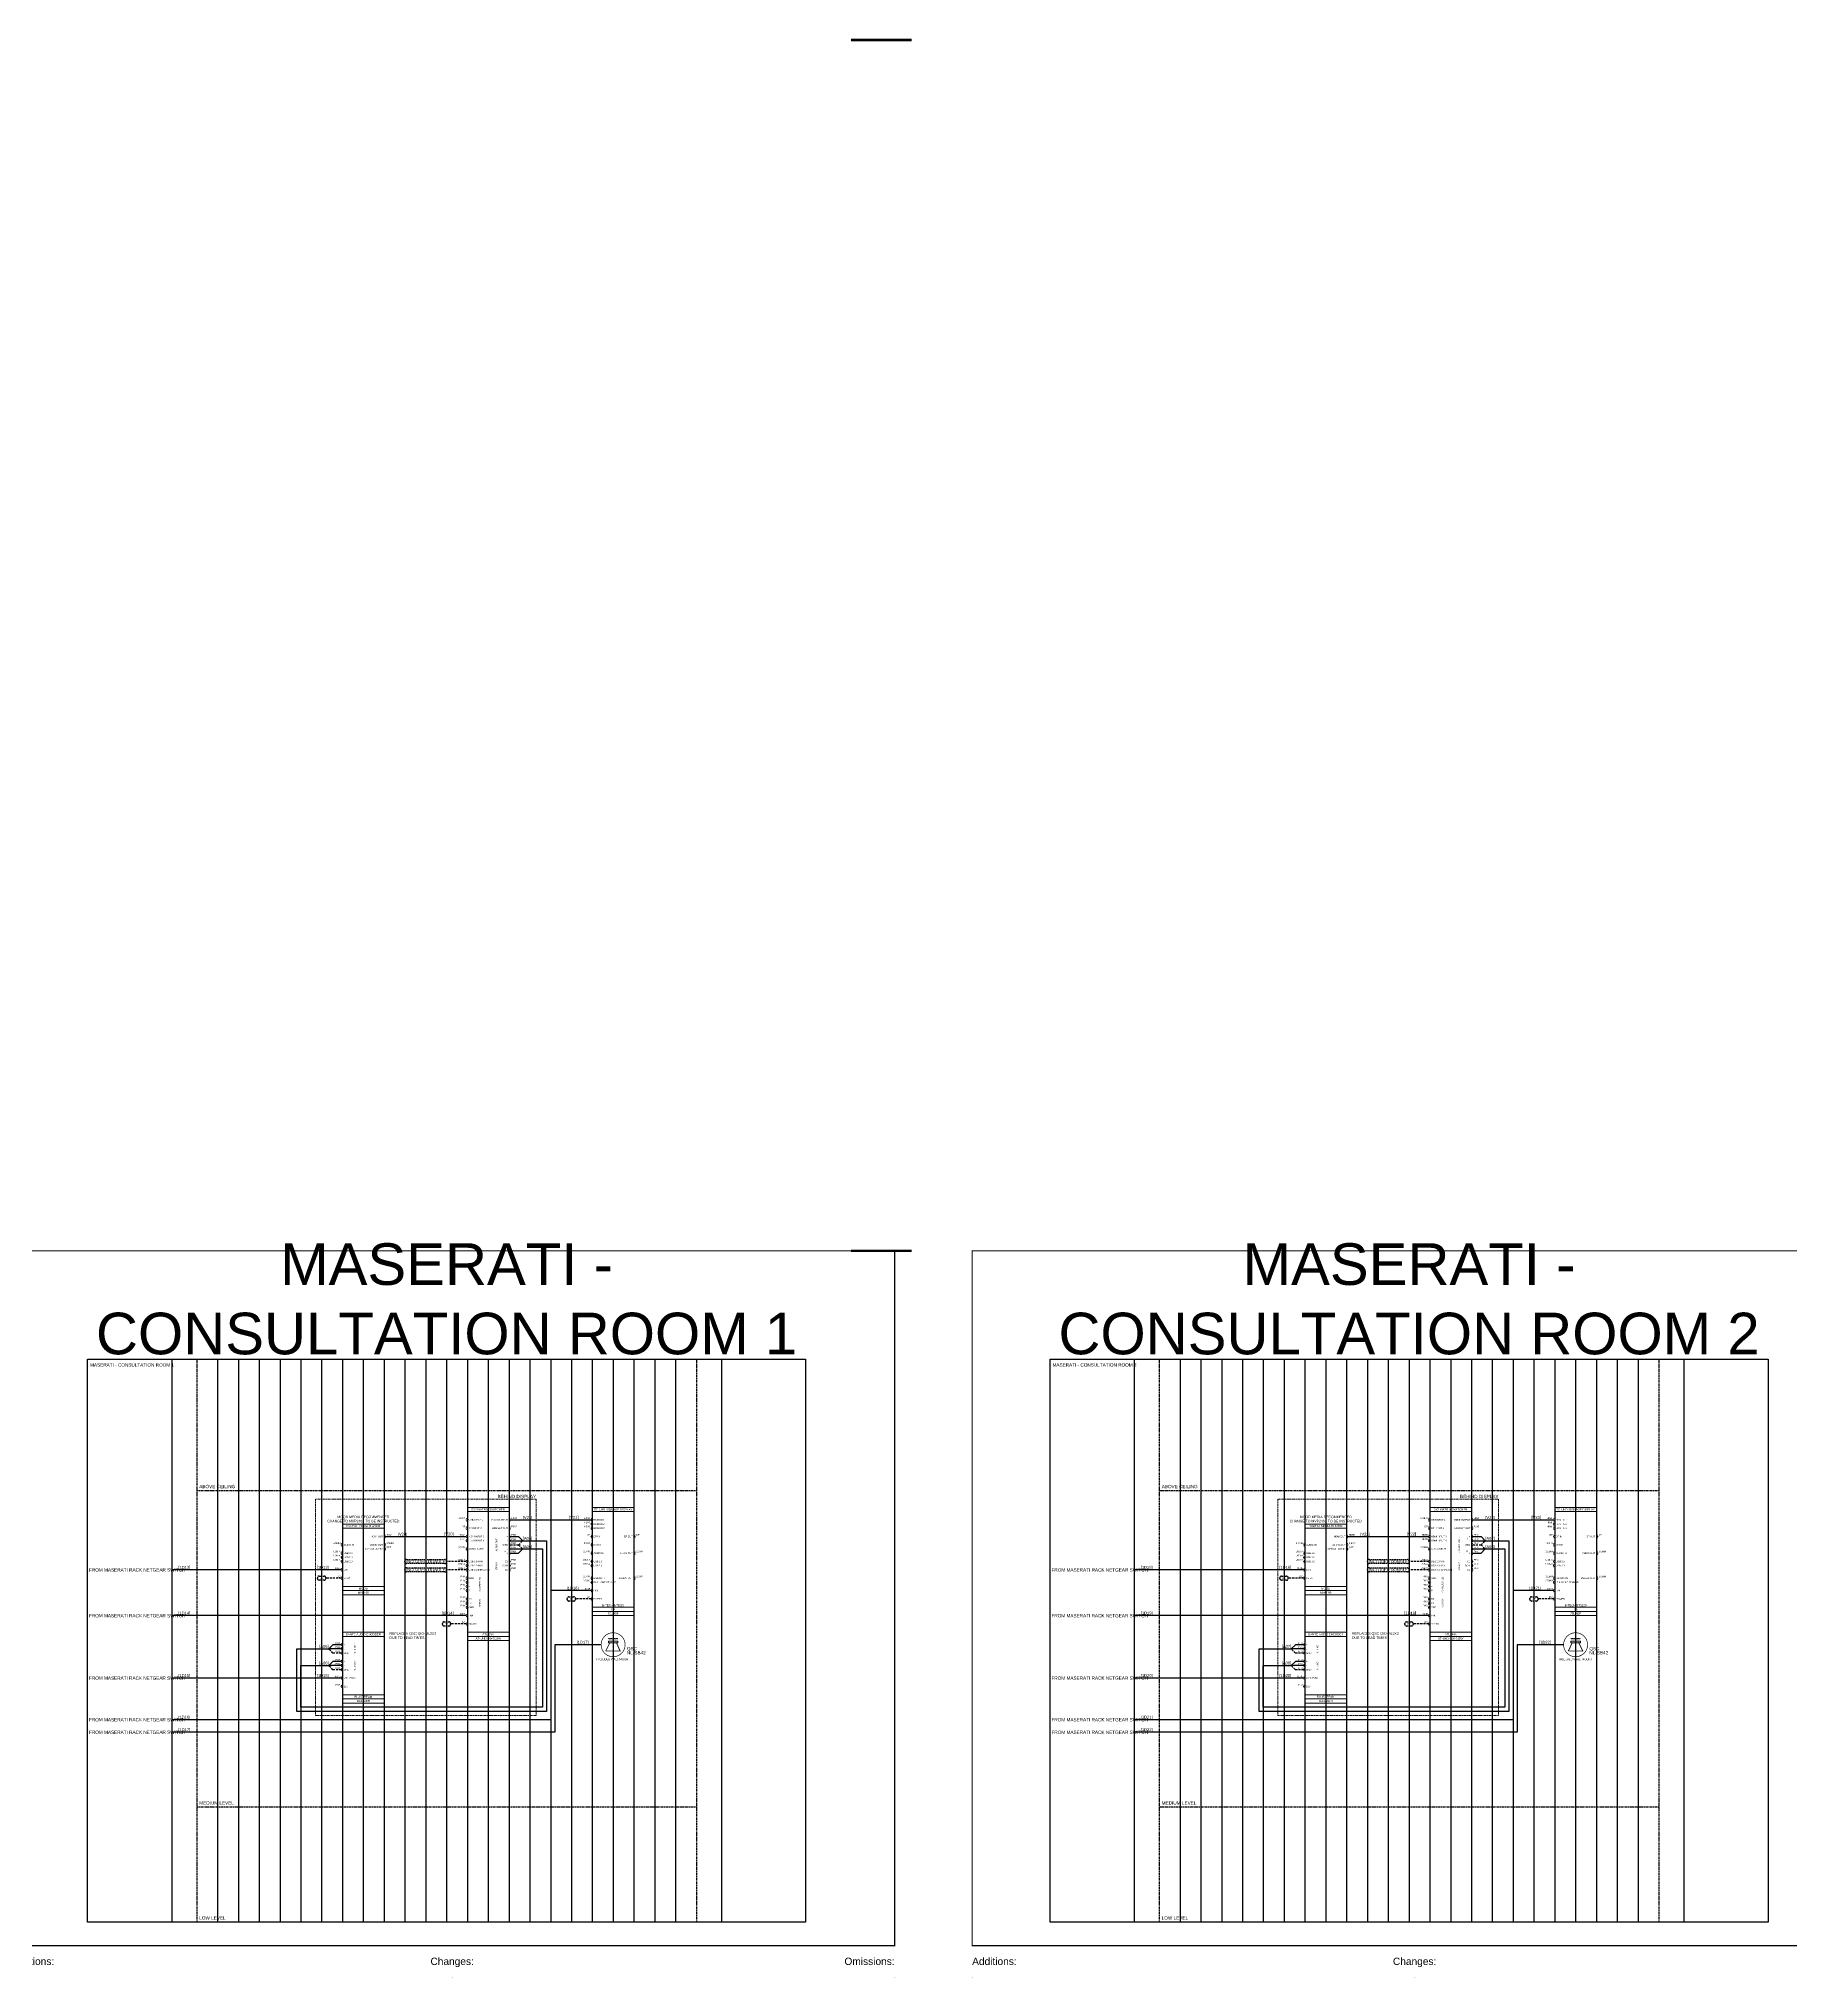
# Model space of a CAD drawing. Header units: millimetres. Extents: x -71336 to -35435, y -26189 to 22712.
# Drawn here: x -44906 to -42802, y 4284 to 6613 of the extents above; entities that cross this region are included whole.
import ezdxf
from ezdxf.enums import TextEntityAlignment as Align
from ezdxf.lldxf.tags import DXFTag

# ---------------------------------------------------------------- set-up
doc = ezdxf.new("R2018")
doc.units = ezdxf.units.MM
doc.linetypes.add('DASHED', pattern=[0.75, 0.5, -0.25])
doc.linetypes.add('DASHED2', pattern=[0.375, 0.25, -0.125])
for name, color, linetype in [('SC - 3 Core Flex', 7, 'DASHED'), ('SC - Cat - Green - Data', 84, 'Continuous'), ('SC - Cat - Green - Data - DANTE', 84, 'DANTE'), ('SC - Cat - Green - Data - DS', 84, 'DS'), ('SC - Cat - Green - Data - QLAN', 84, 'QLAN'), ('SC - FST', 4, 'DASHED'), ('SC - HDMI', 192, 'Continuous'), ('SC - Starquad', 4, 'Continuous'), ('SC - Text', 7, 'Continuous'), ('SC - USB 2.0', 84, 'DASHED'), ('Text', 7, 'Continuous')]:
    doc.layers.add(name, color=color, linetype=linetype)
doc.layers.add('SC - Equipment', color=7, linetype='Continuous', lineweight=13)
for name, color, linetype, plot in [('SC - Guides', 211, 'Continuous', False), ('SC - Titlesheet - Model', 250, 'Continuous', False), ('SC - Xlines', 252, 'Continuous', False)]:
    doc.layers.add(name, color=color, linetype=linetype, plot=plot)
doc.styles.add('ARIAL', font='arial.ttf')
doc.styles.add('CALIBRI', font='calibri.ttf')
doc.styles.get("Standard").update_dxf_attribs({"font": 'arial.ttf', "height": 35})
tags = doc.linetypes.add('DANTE', pattern='A,3.745209,-0.071128,["DANTE",ARIAL,S=0.5,R=0,X=0,Y=-0.25],-2.454793,3.728871', length=10.000001).pattern_tags.tags
tags[6] = DXFTag(74, 10)
tags = doc.linetypes.add('DS', pattern='A,1.939444,-0.075392,["DS",ARIAL,S=0.5,R=0,X=0,Y=-0.25],-1.06308,1.922084', length=5).pattern_tags.tags
tags[6] = DXFTag(74, 10)
tags = doc.linetypes.add('QLAN', pattern='A,3.942001,-0.106942,["QLAN",ARIAL,S=0.5,R=0,X=0,Y=-0.25],-1.981735,3.969322', length=10).pattern_tags.tags
tags[6] = DXFTag(74, 10)

# ---------------------------------------------------------------- blocks, each defined once
blk = doc.blocks.new('*U189')
at = {"layer": 'SC - Guides', "color": 5, "ltscale": 5, "const_width": 2}
for points in [[(-415.5, 1287.4), (-465.5, 1287.4)], [(-415.5, 287), (-465.5, 287)]]:
    blk.add_lwpolyline(points, dxfattribs=at)
at = {"layer": 'SC - Titlesheet - Model', "color": 6, "ltscale": 5, "const_width": 1}
blk.add_lwpolyline([(-365.5, -287), (365.5, -287), (365.5, 287), (-365.5, 287)], close=True, dxfattribs=at)
at = {"ltscale": 5, "style": 'ARIAL'}
blk.add_text('Additions:', height=6, dxfattribs=at).set_placement((-365.5, -297), align=Align.TOP_LEFT)
blk.add_text('Changes:', height=6, dxfattribs=at).set_placement((0, -297), align=Align.TOP_CENTER)
blk.add_text('Omissions:', height=6, dxfattribs=at).set_placement((365.5, -297), align=Align.TOP_RIGHT)
at = {"layer": 'SC - Titlesheet - Model', "color": 5, "lineweight": 30, "ltscale": 5, "flags": 104}
blk.add_attdef('ADDITIONS', text='', height=5, dxfattribs=at).set_placement((-365.5, -312), align=Align.TOP_LEFT)
blk.add_attdef('CHANGES', text='', height=5, dxfattribs=at).set_placement((0, -312), align=Align.TOP_CENTER)
blk.add_attdef('OMISSIONS', text='', height=5, dxfattribs=at).set_placement((365.5, -312), align=Align.TOP_RIGHT)
blk = doc.blocks.new('LG 75UH5F - SCHEMATIC')
at = {"layer": 'SC - Equipment'}
for p, q in [((-25, 0), (25, 0)), ((-25, -130), (-25, 0)), ((25, 0), (25, -130)), ((25, -5), (-25, -5)), ((25, -120), (-25, -120)), ((25, -120), (-25, -120)), ((25, -125), (-25, -125)), ((25, -125), (-25, -125)), ((25, -125), (-25, -125)), ((25, -130), (-25, -130))]:
    blk.add_line(p, q, dxfattribs=at)
at = {"layer": 'SC - Equipment', "const_width": 0.7}
for points in [[(-26.1, -15, 1), (-26.9, -15, 1)], [(-26.1, -20, 1), (-26.9, -20, 1)], [(-26.1, -25, 1), (-26.9, -25, 1)], [(-26.1, -35, 1), (-26.9, -35, 1)], [(-26.1, -45, 1), (-26.9, -45, 1)], [(26.1, -35, -1), (26.9, -35, -1)], [(-26.1, -55, 1), (-26.9, -55, 1)], [(-26.1, -65, 1), (-26.9, -65, 1)], [(-26.1, -70, 1), (-26.9, -70, 1)], [(26.1, -55, -1), (26.9, -55, -1)], [(-26.1, -85, 1), (-26.9, -85, 1)], [(-26.1, -90, 1), (-26.9, -90, 1)], [(26.1, -85, -1), (26.9, -85, -1)], [(-26.1, -100, 1), (-26.9, -100, 1)], [(-26.1, -110, 1), (-26.9, -110, 1)]]:
    blk.add_lwpolyline(points, format="xyb", close=True, dxfattribs=at)
at = {"layer": 'SC - Equipment'}
for centre, start, end in [((-26.5, -15), 270, 90), ((-26.5, -20), 270, 90), ((-26.5, -25), 270, 90), ((-26.5, -35), 270, 90), ((-26.5, -45), 270, 90), ((26.5, -35), 90, 270), ((-26.5, -55), 270, 90), ((-26.5, -65), 270, 90), ((-26.5, -70), 270, 90), ((26.5, -55), 90, 270), ((-26.5, -85), 270, 90), ((-26.5, -90), 270, 90), ((26.5, -85), 90, 270), ((-26.5, -100), 270, 90), ((-26.5, -110), 270, 90)]:
    blk.add_arc(centre, 1.5, start, end, dxfattribs=at)
at = {"ltscale": 5}
for tag, p in [('DESCRIPTION', (0, -2.5)), ('BRACKET', (0, -117.5)), ('MODEL', (0, -127.5)), ('MAKE', (0, -122.5))]:
    blk.add_attdef(tag, text='', height=2.5, dxfattribs=at).set_placement(p, align=Align.MIDDLE_CENTER)
at = {"ltscale": 5, "flags": 1}
for tag, p in [('ROOM_TYPE', (45, -5)), ('LOCATION', (45, -10)), ('RACK_EQUIPMENT_(Y/N)', (45, -15)), ('AMP(@240V)', (45, -40)), ('WATT', (45, -45)), ('IP_(Y/N)', (45, -30)), ('POE(WATT)', (45, -35)), ('WEIGHT(KG)', (45, -55)), ('TRANSFORMER_TAPS', (45, -60)), ('BTU/H', (45, -50))]:
    blk.add_attdef(tag, p, '', height=2.5, dxfattribs=at)
at = {"layer": 'SC - Equipment', "ltscale": 5, "char_height": 2}
for s, insert, width, attachment_point in [('HDMI', (-27.5, -13), 5.774, 6), ('HDMI', (-27.5, -18), 5.774, 6), ('HDMI', (-27.5, -23), 5.774, 6), ('HDMI IN 1', (-23.5, -15), 23.5, 4), ('HDMI IN 2', (-23.5, -20), 23.5, 4), ('DVI-D', (-27.5, -43), 5.774, 6), ('DP', (-27.5, -33), 5.774, 6), ('HDMI IN 3', (-23.5, -25), 23.5, 4), ('DP IN', (-23.5, -35), 23.5, 4), ('DVI IN', (-23.5, -45), 23.5, 4), ('DP OUT', (23.5, -35), 23.5, 6), ('DP', (27.7, -33), 7.175, 4), ('3.5MM', (-27.5, -53), 5.774, 6), ('USB-A', (-27.5, -63), 5.774, 6), ('USB-A', (-27.5, -68), 5.774, 6), ('AUDIO IN', (-23.5, -55), 23.5, 4), ('USB 2.0', (-23.5, -65), 29.086, 4), ('USB 2.0', (-23.5, -70), 29.086, 4), ('AUDIO OUT', (23.5, -55), 23.5, 6), ('3.5MM', (27.7, -53), 7.175, 4), ('3.5MM', (-27.5, -83), 5.774, 6), ('3.5MM', (-27.5, -88), 5.774, 6), ('RS232C IN', (-23.5, -85), 29.086, 4), ('IR & LIGHT SENSOR', (-23.5, -90), 29.086, 4), ('RS232C OUT', (23.5, -85), 23.5, 6), ('3.5MM', (27.7, -83), 7.175, 4), ('RJ45', (-27.5, -98), 5.774, 6), ('IEC', (-27.5, -108), 5.774, 6), ('LAN', (-23.5, -100), 23.5, 4), ('POWER', (-23.5, -110), 23.5, 4)]:
    blk.add_mtext(s, dxfattribs=dict(at, insert=insert, width=width, attachment_point=attachment_point))
blk = doc.blocks.new('ATLONA AT-UHD-SW-510W - SCHEMATIC')
at = {"layer": 'SC - 3 Core Flex', "ltscale": 3}
for points in [[(-98, -62.5), (-52, -62.5, -0.414214), (-50, -64.5), (-50, -65.5, -0.414214), (-52, -67.5), (-98, -67.5, -0.414214), (-100, -65.5), (-100, -64.5, -0.414214)], [(-98, -72.5), (-52, -72.5, -0.414214), (-50, -74.5), (-50, -75.5, -0.414214), (-52, -77.5), (-98, -77.5, -0.414214), (-100, -75.5), (-100, -74.5, -0.414214)]]:
    blk.add_lwpolyline(points, format="xyb", close=True, dxfattribs=at)
at = {"layer": 'SC - Equipment'}
for p, q in [((-25, 0), (25, 0)), ((-25, -160), (-25, 0)), ((25, 0), (25, -160)), ((25, -5), (-25, -5)), ((25, -150), (-25, -150)), ((25, -150), (-25, -150)), ((25, -155), (-25, -155)), ((25, -155), (-25, -155)), ((25, -155), (-25, -155)), ((25, -160), (-25, -160))]:
    blk.add_line(p, q, dxfattribs=at)
at = {"layer": 'SC - Equipment', "const_width": 0.7}
for points in [[(-26.1, -15, 1), (-26.9, -15, 1)], [(26.1, -15, -1), (26.9, -15, -1)], [(-26.1, -25, 1), (-26.9, -25, 1)], [(-26.1, -35, 1), (-26.9, -35, 1)], [(-26.1, -40, 1), (-26.9, -40, 1)], [(26.1, -25, -1), (26.9, -25, -1)], [(26.1, -35, -1), (26.9, -35, -1)], [(26.1, -40, -1), (26.9, -40, -1)], [(26.1, -45, -1), (26.9, -45, -1)], [(-26.1, -50, 1), (-26.9, -50, 1)], [(-26.1, -65, 1), (-26.9, -65, 1)], [(-26.1, -70, 1), (-26.9, -70, 1)], [(26.1, -50, -1), (26.9, -50, -1)], [(26.1, -55, -1), (26.9, -55, -1)], [(26.1, -65, -1), (26.9, -65, -1)], [(26.1, -70, -1), (26.9, -70, -1)], [(-26.1, -75, 1), (-26.9, -75, 1)], [(-26.1, -85, 1), (-26.9, -85, 1)], [(-26.1, -90, 1), (-26.9, -90, 1)], [(26.1, -75, -1), (26.9, -75, -1)], [(-26.1, -95, 1), (-26.9, -95, 1)], [(-26.1, -100, 1), (-26.9, -100, 1)], [(-26.1, -110, 1), (-26.9, -110, 1)], [(-26.1, -115, 1), (-26.9, -115, 1)], [(-26.1, -120, 1), (-26.9, -120, 1)], [(-26.1, -130, 1), (-26.9, -130, 1)], [(-26.1, -140, 1), (-26.9, -140, 1)]]:
    blk.add_lwpolyline(points, format="xyb", close=True, dxfattribs=at)
at = {"layer": 'SC - Equipment'}
for centre, start, end in [((-26.5, -15), 270, 90), ((26.5, -15), 90, 270), ((-26.5, -25), 270, 90), ((-26.5, -35), 270, 90), ((-26.5, -40), 270, 90), ((26.5, -25), 90, 270), ((26.5, -35), 90, 270), ((26.5, -40), 90, 270), ((26.5, -45), 90, 270), ((-26.5, -50), 270, 90), ((-26.5, -65), 270, 90), ((-26.5, -70), 270, 90), ((26.5, -50), 90, 270), ((26.5, -55), 90, 270), ((26.5, -65), 90, 270), ((26.5, -70), 90, 270), ((-26.5, -75), 270, 90), ((-26.5, -85), 270, 90), ((-26.5, -90), 270, 90), ((26.5, -75), 90, 270), ((-26.5, -95), 270, 90), ((-26.5, -100), 270, 90), ((-26.5, -110), 270, 90), ((-26.5, -115), 270, 90), ((-26.5, -120), 270, 90), ((-26.5, -130), 270, 90), ((-26.5, -140), 270, 90)]:
    blk.add_arc(centre, 1.5, start, end, dxfattribs=at)
at = {"layer": 'SC - USB 2.0', "ltscale": 5}
for points in [[(-26.5, -65), (-50, -65)], [(-26.5, -75), (-50, -75)]]:
    blk.add_lwpolyline(points, dxfattribs=at)
at = {"ltscale": 5}
for tag, p in [('DESCRIPTION', (0, -2.5)), ('MODEL', (0, -157.5)), ('MAKE', (0, -152.5))]:
    blk.add_attdef(tag, text='', height=2.5, dxfattribs=at).set_placement(p, align=Align.MIDDLE_CENTER)
at = {"ltscale": 5, "flags": 1}
for tag, p in [('ROOM_TYPE', (45, -5)), ('LOCATION', (45, -10)), ('RACK_EQUIPMENT_(Y/N)', (45, -15)), ('AMP(@240V)', (45, -40)), ('WATT', (45, -45)), ('IP_(Y/N)', (45, -30)), ('POE(WATT)', (45, -35)), ('WEIGHT(KG)', (45, -55)), ('TRANSFORMER_TAPS', (45, -60)), ('BTU/H', (45, -50))]:
    blk.add_attdef(tag, p, '', height=2.5, dxfattribs=at)
blk.add_attdef('BRACKET', text='', height=2.5, dxfattribs=at).set_placement((0, -147.5), align=Align.MIDDLE_CENTER)
at = {"layer": 'SC - Equipment', "ltscale": 5, "char_height": 2}
for s, insert, width, attachment_point in [('USB-C', (-27.5, -13), 5.774, 6), ('DP', (-27.5, -23), 5.774, 6), ('USB INPUT 1', (-23.5, -15), 23.5, 4), ('HDMI OUTPUT', (23.5, -15), 23.5, 6), ('HDMI', (27.7, -13), 7.175, 4), ('RJ45', (27.7, -23), 7.175, 4), ('HDMI', (-27.5, -33), 1.55, 6), ('HDMI', (-27.5, -38), 1.55, 6), ('DP INPUT 2', (-23.5, -25), 23.5, 4), ('HDMI INPUT 3', (-23.5, -35), 23.5, 4), ('HDMI INPUT 4', (-23.5, -40), 23.5, 4), ('HDBaseT OUT', (23.5, -25), 23.5, 6), ('GND', (23.5, -45), 23.5, 6), ('L', (21, -37.5), 23.5, 6), ('+', (23.5, -35), 23.5, 6), ('-', (23.5, -40), 23.5, 6), ('PHX', (27.7, -33), 3.746, 4), ('PHX', (27.7, -38), 3.746, 4), ('PHX', (27.7, -43), 3.746, 4), ('3.5MM', (-27.5, -48), 1.55, 6), ('USB-A', (-27.5, -63), 5.774, 6), ('USB-A', (-27.5, -68), 5.774, 6), ('AUDIO INPUT', (-23.5, -50), 23.5, 4), ('USB 2.0 WIFI', (-23.5, -65), 23.5, 4), ('USB 2.0 AUX', (-23.5, -70), 23.5, 4), ('COM', (23.5, -70), 23.5, 6), ('R', (21, -52.5), 23.5, 6), ('C1', (23.5, -65), 23.5, 6), ('+', (23.5, -55), 23.5, 6), ('-', (23.5, -50), 23.5, 6), ('PHX', (27.7, -48), 3.746, 4), ('PHX', (27.7, -53), 3.746, 4), ('PHX', (27.7, -63), 3.746, 4), ('PHX', (27.7, -68), 3.746, 4), ('USB-A', (-27.5, -73), 5.774, 6), ('PHX', (-27.5, -83), 5.774, 6), ('PHX', (-27.5, -88), 5.774, 6), ('PHX', (-27.5, -93), 5.774, 6), ('GND', (-23.5, -85), 23.5, 4), ('-', (-23.5, -90), 23.5, 4), ('USB 2.0 MIRACAST', (-23.5, -75), 25.831, 4), ('C2', (23.5, -75), 23.5, 6), ('PHX', (27.7, -73), 3.746, 4), ('PHX', (-27.5, -98), 5.774, 6), ('PHX', (-27.5, -108), 5.774, 6), ('PHX', (-27.5, -113), 5.774, 6), ('+', (-23.5, -95), 23.5, 4), ('TX', (-23.5, -115), 23.5, 4), ('P', (-23.5, -100), 23.5, 4), ('RX', (-23.5, -110), 23.5, 4), ('RJ45', (-27.5, -128), 1.55, 6), ('PHX', (-27.5, -118), 5.774, 6), ('DC', (-27.5, -138), 5.774, 6), ('GND', (-23.5, -120), 23.5, 4), ('24V DC', (-23.5, -140), 23.5, 4), ('LAN', (-23.5, -130), 23.5, 4)]:
    blk.add_mtext(s, dxfattribs=dict(at, insert=insert, width=width, attachment_point=attachment_point))
at = {"layer": 'SC - Equipment', "ltscale": 5, "char_height": 2, "attachment_point": 5}
for s, insert, width, rotation in [('- AUDIO OUT -', (10, -45), 24.863, 90), ('- RELAY -', (10, -70), 24.863, 90), ('- TRIGGER I/O -', (-10, -92.5), 20.733, 270), ('- RS232 -', (-10, -115), 20.733, 270)]:
    blk.add_mtext(s, dxfattribs=dict(at, insert=insert, width=width, rotation=rotation))
at = {"layer": 'SC - Text', "char_height": 3.5, "width": 134.026, "attachment_point": 5}
for insert in [(-75, -65), (-75, -75)]:
    blk.add_mtext('INCLUDED DONGLE', dxfattribs=dict(at, insert=insert))
blk = doc.blocks.new('QSC NL-SB42 - SCHEMATIC')
at = {"layer": 'SC - Equipment'}
for p, q in [((-4, -12.3), (-8.6, -21.9)), ((8.6, -22), (-8.6, -21.9)), ((4, -12.3), (8.6, -22))]:
    blk.add_line(p, q, dxfattribs=at)
at = {"layer": 'SC - Equipment', "const_width": 0.797}
for points in [[(14.4, -14.4, 1), (-14.4, -14.4, 1)], [(-14.4, -14.4, 1), (14.4, -14.4, 1)]]:
    blk.add_lwpolyline(points, format="xyb", dxfattribs=at)
at = {"layer": 'SC - Equipment'}
blk.add_lwpolyline([(-5.7, -10.2), (5.7, -10.2), (5.7, -12.3), (-5.7, -12.3)], close=True, dxfattribs=at)
blk.add_lwpolyline([(-5.7, -10.2), (5.7, -10.2), (5.7, -12.3), (-5.7, -12.3)], close=True, dxfattribs=at)
for centre in [(-4.6, -6.5), (-2.8, -6.5), (-1, -6.5), (0.8, -6.5), (2.6, -6.5), (4.5, -6.5)]:
    blk.add_arc(centre, 0.9, 179.9547, 359.9547, dxfattribs=at)
at = {"ltscale": 5, "style": 'CALIBRI', "flags": 1}
for tag, p in [('ROOM_TYPE', (34.7, 30.7)), ('LOCATION', (34.7, 25.7)), ('RACK_EQUIPMENT_(Y/N)', (34.7, 20.7)), ('AMP(@240V)', (34.7, 5.7)), ('WATT', (34.7, 0.7)), ('POE(WATT)', (34.7, 10.7)), ('IP_(Y/N)', (34.7, 15.7)), ('WEIGHT(KG)', (34.7, -9.3)), ('BTU/H', (34.7, -4.3)), ('DESCRIPTION', (34.7, -14.3))]:
    blk.add_attdef(tag, p, '', height=2.5, dxfattribs=at)
at = {"ltscale": 5, "style": 'CALIBRI'}
blk.add_attdef('BRACKET', text='', height=2.5, dxfattribs=at).set_placement((0, -31.8), align=Align.MIDDLE_CENTER)
at = {"layer": 'SC - Equipment'}
for tag, p in [('MAKE', (16.5, -21)), ('MODEL', (16.5, -26))]:
    blk.add_attdef(tag, p, '', height=4, dxfattribs=at)
at = {"layer": 'SC - Equipment', "color": 3, "flags": 1}
blk.add_attdef('TRANSFORMER_TAPS', (16.5, -32), '', height=4, dxfattribs=at)
blk = doc.blocks.new('BLUSTREAM DA11AEN - SCHEMATIC')
at = {"layer": 'SC - Equipment'}
for p, q in [((-25, 0), (25, 0)), ((-25, -85), (-25, 0)), ((25, 0), (25, -85)), ((25, -5), (-25, -5)), ((25, -75), (-25, -75)), ((25, -75), (-25, -75)), ((25, -80), (-25, -80)), ((25, -80), (-25, -80)), ((25, -80), (-25, -80)), ((25, -85), (-25, -85))]:
    blk.add_line(p, q, dxfattribs=at)
at = {"layer": 'SC - Equipment', "const_width": 0.7}
for points in [[(-26.1, -15, 1), (-26.9, -15, 1)], [(-26.1, -20, 1), (-26.9, -20, 1)], [(-26.1, -25, 1), (-26.9, -25, 1)], [(-26.1, -35, 1), (-26.9, -35, 1)], [(-26.1, -40, 1), (-26.9, -40, 1)], [(-26.1, -45, 1), (-26.9, -45, 1)], [(-26.1, -55, 1), (-26.9, -55, 1)], [(-26.1, -65, 1), (-26.9, -65, 1)]]:
    blk.add_lwpolyline(points, format="xyb", close=True, dxfattribs=at)
at = {"layer": 'SC - Equipment'}
for centre in [(-26.5, -15), (-26.5, -20), (-26.5, -25), (-26.5, -35), (-26.5, -40), (-26.5, -45), (-26.5, -55), (-26.5, -65)]:
    blk.add_arc(centre, 1.5, 270, 90, dxfattribs=at)
at = {"ltscale": 5}
for tag, p in [('DESCRIPTION', (0, -2.5)), ('MODEL', (0, -82.5)), ('MAKE', (0, -77.5))]:
    blk.add_attdef(tag, text='', height=2.5, dxfattribs=at).set_placement(p, align=Align.MIDDLE_CENTER)
at = {"ltscale": 5, "flags": 1}
for tag, p in [('ROOM_TYPE', (45, -5)), ('LOCATION', (45, -10)), ('RACK_EQUIPMENT_(Y/N)', (45, -15)), ('AMP(@240V)', (45, -40)), ('WATT', (45, -45)), ('IP_(Y/N)', (45, -30)), ('POE(WATT)', (45, -35)), ('WEIGHT(KG)', (45, -55)), ('TRANSFORMER_TAPS', (45, -60)), ('BTU/H', (45, -50))]:
    blk.add_attdef(tag, p, '', height=2.5, dxfattribs=at)
blk.add_attdef('BRACKET', text='', height=2.5, dxfattribs=at).set_placement((0, -72.5), align=Align.MIDDLE_CENTER)
at = {"layer": 'SC - Equipment', "ltscale": 5, "char_height": 2}
for s, insert, width, attachment_point in [('PHX', (-27.5, -13), 5.774, 6), ('PHX', (-27.5, -18), 5.774, 6), ('PHX', (-27.5, -23), 5.774, 6), ('+', (-23.5, -15), 23.5, 4), ('-', (-23.5, -20), 23.5, 4), ('PHX', (-27.5, -33), 5.774, 6), ('PHX', (-27.5, -38), 5.774, 6), ('PHX', (-27.5, -43), 5.774, 6), ('GND', (-23.5, -25), 23.5, 4), ('+', (-23.5, -35), 23.5, 4), ('-', (-23.5, -40), 23.5, 4), ('GND', (-23.5, -45), 23.5, 4), ('RJ45', (-27.5, -53), 5.774, 6), ('PHX', (-27.5, -63), 5.774, 6), ('LAN (POE)', (-23.5, -55), 47.622, 4), ('12V', (-23.5, -65), 23.5, 4)]:
    blk.add_mtext(s, dxfattribs=dict(at, insert=insert, width=width, attachment_point=attachment_point))
at = {"layer": 'SC - Equipment', "ltscale": 5, "char_height": 2, "width": 15.911, "attachment_point": 5, "rotation": 270}
for s, insert in [('- CH 1 IN -', (-10, -20)), ('- CH 2 IN -', (-10, -40))]:
    blk.add_mtext(s, dxfattribs=dict(at, insert=insert))
blk = doc.blocks.new('MOOD MVP195 - SCHEMATIC')
at = {"layer": 'SC - Equipment'}
for p, q in [((-25, 0), (25, 0)), ((-25, -85), (-25, 0)), ((25, 0), (25, -85)), ((25, -5), (-25, -5)), ((25, -75), (-25, -75)), ((25, -75), (-25, -75)), ((25, -80), (-25, -80)), ((25, -80), (-25, -80)), ((25, -80), (-25, -80)), ((25, -85), (-25, -85))]:
    blk.add_line(p, q, dxfattribs=at)
at = {"layer": 'SC - Equipment', "const_width": 0.7}
for points in [[(26.1, -15, -1), (26.9, -15, -1)], [(-26.1, -25, 1), (-26.9, -25, 1)], [(-26.1, -35, 1), (-26.9, -35, 1)], [(-26.1, -40, 1), (-26.9, -40, 1)], [(-26.1, -45, 1), (-26.9, -45, 1)], [(26.1, -25, -1), (26.9, -25, -1)], [(26.1, -30, -1), (26.9, -30, -1)], [(-26.1, -55, 1), (-26.9, -55, 1)], [(-26.1, -65, 1), (-26.9, -65, 1)]]:
    blk.add_lwpolyline(points, format="xyb", close=True, dxfattribs=at)
at = {"layer": 'SC - Equipment'}
for centre, start, end in [((26.5, -15), 90, 270), ((-26.5, -25), 270, 90), ((-26.5, -35), 270, 90), ((-26.5, -40), 270, 90), ((-26.5, -45), 270, 90), ((26.5, -25), 90, 270), ((26.5, -30), 90, 270), ((-26.5, -55), 270, 90), ((-26.5, -65), 270, 90)]:
    blk.add_arc(centre, 1.5, start, end, dxfattribs=at)
at = {"ltscale": 5}
for tag, p in [('DESCRIPTION', (0, -2.5)), ('MODEL', (0, -82.5)), ('MAKE', (0, -77.5))]:
    blk.add_attdef(tag, text='', height=2.5, dxfattribs=at).set_placement(p, align=Align.MIDDLE_CENTER)
at = {"ltscale": 5, "flags": 1}
for tag, p in [('ROOM_TYPE', (45, -5)), ('LOCATION', (45, -10)), ('RACK_EQUIPMENT_(Y/N)', (45, -15)), ('AMP(@240V)', (45, -40)), ('WATT', (45, -45)), ('IP_(Y/N)', (45, -30)), ('POE(WATT)', (45, -35)), ('WEIGHT(KG)', (45, -55)), ('TRANSFORMER_TAPS', (45, -60)), ('BTU/H', (45, -50))]:
    blk.add_attdef(tag, p, '', height=2.5, dxfattribs=at)
blk.add_attdef('BRACKET', text='', height=2.5, dxfattribs=at).set_placement((0, -72.5), align=Align.MIDDLE_CENTER)
at = {"layer": 'SC - Equipment', "ltscale": 5, "char_height": 2}
for s, insert, width, attachment_point in [('3.5MM', (-27.5, -23), 5.774, 6), ('HDMI OUT', (23.5, -15), 23.5, 6), ('3.5MM', (27.7, -23), 7.175, 4), ('HDMI', (27.7, -13), 7.175, 4), ('USB-A', (-27.5, -33), 5.774, 6), ('USB-A', (-27.5, -38), 5.774, 6), ('USB-A', (-27.5, -43), 5.774, 6), ('AUDIO IN', (-23.5, -25), 23.5, 4), ('USB 2.0', (-23.5, -35), 23.5, 4), ('USB 2.0', (-23.5, -40), 23.5, 4), ('USB 2.0', (-23.5, -45), 23.5, 4), ('OPTICAL AUDIO ', (23.5, -30), 23.5, 6), ('AUDIO OUT', (23.5, -25), 23.5, 6), ('OPT', (27.7, -28), 7.175, 4), ('RJ45', (-27.5, -53), 5.774, 6), ('DC', (-27.5, -63), 5.774, 6), ('5V 3A', (-23.5, -65), 23.5, 4), ('LAN', (-23.5, -55), 23.5, 4)]:
    blk.add_mtext(s, dxfattribs=dict(at, insert=insert, width=width, attachment_point=attachment_point))

msp = doc.modelspace()

# ---------------------------------------------------------------- linework, layer by layer
at = {"color": 30, "linetype": 'DASHED2', "ltscale": 5}
for p, q in [((-44715.868, 5026.747), (-44715.868, 4350.502)), ((-44115.868, 5026.747), (-44115.868, 4350.502)), ((-43560.094, 5026.747), (-43560.094, 4350.502)), ((-42960.094, 5026.747), (-42960.094, 4350.502))]:
    msp.add_line(p, q, dxfattribs=at)
at = {"color": 31, "linetype": 'DASHED2', "ltscale": 5}
for p, q in [((-44115.868, 4868.625), (-44715.868, 4868.625)), ((-42960.094, 4868.625), (-43560.094, 4868.625)), ((-44115.868, 4488.625), (-44715.868, 4488.625)), ((-42960.094, 4488.625), (-43560.094, 4488.625))]:
    msp.add_line(p, q, dxfattribs=at)
at = {"layer": 'SC - 3 Core Flex', "ltscale": 3}
for points in [[(-44568.966, 4766.125), (-44562.966, 4766.125, -0.41421356), (-44560.966, 4764.125), (-44560.966, 4763.125, -0.41421356), (-44562.966, 4761.125), (-44568.966, 4761.125, -0.41421356), (-44570.966, 4763.125), (-44570.966, 4764.125, -0.41421356)], [(-43413.192, 4766.125), (-43407.192, 4766.125, -0.41421356), (-43405.192, 4764.125), (-43405.192, 4763.125, -0.41421356), (-43407.192, 4761.125), (-43413.192, 4761.125, -0.41421356), (-43415.192, 4763.125), (-43415.192, 4764.125, -0.41421356)], [(-44268.966, 4741.125), (-44262.966, 4741.125, -0.41421356), (-44260.966, 4739.125), (-44260.966, 4738.125, -0.41421356), (-44262.966, 4736.125), (-44268.966, 4736.125, -0.41421356), (-44270.966, 4738.125), (-44270.966, 4739.125, -0.41421356)], [(-43113.192, 4741.125), (-43107.192, 4741.125, -0.41421356), (-43105.192, 4739.125), (-43105.192, 4738.125, -0.41421356), (-43107.192, 4736.125), (-43113.192, 4736.125, -0.41421356), (-43115.192, 4738.125), (-43115.192, 4739.125, -0.41421356)], [(-44418.966, 4711.125), (-44412.966, 4711.125, -0.41421356), (-44410.966, 4709.125), (-44410.966, 4708.125, -0.41421356), (-44412.966, 4706.125), (-44418.966, 4706.125, -0.41421356), (-44420.966, 4708.125), (-44420.966, 4709.125, -0.41421356)], [(-43263.192, 4711.125), (-43257.192, 4711.125, -0.41421356), (-43255.192, 4709.125), (-43255.192, 4708.125, -0.41421356), (-43257.192, 4706.125), (-43263.192, 4706.125, -0.41421356), (-43265.192, 4708.125), (-43265.192, 4709.125, -0.41421356)]]:
    msp.add_lwpolyline(points, format="xyb", close=True, dxfattribs=at)
at = {"layer": 'SC - 3 Core Flex', "ltscale": 5}
for points in [[(-44542.368, 4763.625), (-44560.966, 4763.625)], [(-43386.594, 4763.625), (-43405.192, 4763.625)], [(-44242.368, 4738.625), (-44260.966, 4738.625)], [(-43086.594, 4738.625), (-43105.192, 4738.625)], [(-44392.368, 4708.625), (-44410.966, 4708.625)], [(-43236.594, 4708.625), (-43255.192, 4708.625)]]:
    msp.add_lwpolyline(points, dxfattribs=at)
at = {"layer": 'SC - Cat - Green - Data', "ltscale": 5}
for points in [[(-44242.368, 4748.625), (-44290.868, 4748.625), (-44290.868, 4593.625), (-44745.868, 4593.625)], [(-43086.594, 4748.625), (-43135.094, 4748.625), (-43135.094, 4593.625), (-43590.094, 4593.625)], [(-44392.368, 4718.625), (-44745.868, 4718.625)], [(-43236.594, 4718.625), (-43590.094, 4718.625)]]:
    msp.add_lwpolyline(points, dxfattribs=at)
at = {"layer": 'SC - Cat - Green - Data - DANTE', "ltscale": 5}
for points in [[(-44542.368, 4643.625), (-44745.868, 4643.625)], [(-43386.594, 4643.625), (-43590.094, 4643.625)]]:
    msp.add_lwpolyline(points, dxfattribs=at)
at = {"layer": 'SC - Cat - Green - Data - DS', "ltscale": 5}
for points in [[(-44542.368, 4773.625), (-44745.868, 4773.625)], [(-43386.594, 4773.625), (-43590.094, 4773.625)]]:
    msp.add_lwpolyline(points, dxfattribs=at)
at = {"layer": 'SC - Cat - Green - Data - QLAN', "ltscale": 5}
for points in [[(-44230.299, 4683.625), (-44285.868, 4683.625), (-44285.868, 4578.625), (-44745.868, 4578.625)], [(-43074.524, 4683.625), (-43130.094, 4683.625), (-43130.094, 4578.625), (-43590.094, 4578.625)]]:
    msp.add_lwpolyline(points, dxfattribs=at)
at = {"layer": 'SC - Equipment', "color": 251, "linetype": 'DASHED2', "ltscale": 5, "true_color": 0x636466}
for points in [[(-44308.367, 4858.625), (-44573.367, 4858.625), (-44573.367, 4598.625), (-44308.368, 4598.625)], [(-43152.593, 4858.625), (-43417.593, 4858.625), (-43417.593, 4598.625), (-43152.594, 4598.625)]]:
    msp.add_lwpolyline(points, close=True, dxfattribs=at)
at = {"layer": 'SC - FST', "color": 250, "ltscale": 5}
for points in [[(-44339.368, 4803.625), (-44329.368, 4803.625), (-44324.368, 4808.625)], [(-44339.368, 4803.625), (-44329.368, 4803.625), (-44324.368, 4798.625)], [(-43183.594, 4803.625), (-43173.594, 4803.625), (-43168.594, 4808.625)], [(-43183.594, 4803.625), (-43173.594, 4803.625), (-43168.594, 4798.625)], [(-44542.368, 4673.625), (-44552.368, 4673.625), (-44557.368, 4678.625)], [(-44542.368, 4653.625), (-44552.368, 4653.625), (-44557.368, 4658.625)], [(-43386.594, 4673.625), (-43396.594, 4673.625), (-43401.594, 4678.625)], [(-43386.594, 4653.625), (-43396.594, 4653.625), (-43401.594, 4658.625)]]:
    msp.add_lwpolyline(points, dxfattribs=at)
at = {"layer": 'SC - HDMI', "ltscale": 5}
for points in [[(-44339.368, 4833.625), (-44242.368, 4833.625)], [(-43183.594, 4833.625), (-43086.594, 4833.625)], [(-44489.368, 4813.625), (-44392.368, 4813.625)], [(-43333.594, 4813.625), (-43236.594, 4813.625)]]:
    msp.add_lwpolyline(points, dxfattribs=at)
at = {"layer": 'SC - Starquad', "ltscale": 5}
for points in [[(-44324.368, 4808.625), (-44295.868, 4808.625), (-44295.868, 4603.625), (-44595.868, 4603.625), (-44595.868, 4678.625), (-44557.368, 4678.625)], [(-44324.368, 4798.625), (-44300.868, 4798.625), (-44300.868, 4608.625), (-44590.868, 4608.625), (-44590.868, 4658.625), (-44557.368, 4658.625)], [(-43168.594, 4808.625), (-43140.094, 4808.625), (-43140.094, 4603.625), (-43440.094, 4603.625), (-43440.094, 4678.625), (-43401.594, 4678.625)], [(-43168.594, 4798.625), (-43145.094, 4798.625), (-43145.094, 4608.625), (-43435.094, 4608.625), (-43435.094, 4658.625), (-43401.594, 4658.625)]]:
    msp.add_lwpolyline(points, dxfattribs=at)
at = {"layer": 'SC - Starquad', "color": 1, "ltscale": 5}
for points in [[(-44339.368, 4813.625), (-44329.368, 4813.625), (-44324.368, 4808.625)], [(-44339.368, 4793.625), (-44329.368, 4793.625), (-44324.368, 4798.625)], [(-43183.594, 4813.625), (-43173.594, 4813.625), (-43168.594, 4808.625)], [(-43183.594, 4793.625), (-43173.594, 4793.625), (-43168.594, 4798.625)], [(-44542.368, 4683.625), (-44552.368, 4683.625), (-44557.368, 4678.625)], [(-43386.594, 4683.625), (-43396.594, 4683.625), (-43401.594, 4678.625)], [(-44542.368, 4663.625), (-44552.368, 4663.625), (-44557.368, 4658.625)], [(-43386.594, 4663.625), (-43396.594, 4663.625), (-43401.594, 4658.625)]]:
    msp.add_lwpolyline(points, dxfattribs=at)
at = {"layer": 'SC - Starquad', "color": 7, "ltscale": 5}
for points in [[(-44339.368, 4808.625), (-44324.368, 4808.625)], [(-44339.368, 4798.625), (-44324.368, 4798.625)], [(-43183.594, 4808.625), (-43168.594, 4808.625)], [(-43183.594, 4798.625), (-43168.594, 4798.625)], [(-44542.368, 4678.625), (-44557.368, 4678.625)], [(-44542.368, 4658.625), (-44557.368, 4658.625)], [(-43386.594, 4678.625), (-43401.594, 4678.625)], [(-43386.594, 4658.625), (-43401.594, 4658.625)]]:
    msp.add_lwpolyline(points, dxfattribs=at)
at = {"layer": 'SC - Xlines', "ltscale": 5, "transparency": 33554687}
for points in [[(-44847.005, 5026.747), (-43984.731, 5026.747), (-43984.731, 4350.502), (-44847.005, 4350.502)], [(-43691.23, 5026.747), (-42828.957, 5026.747), (-42828.957, 4350.502), (-43691.23, 4350.502)]]:
    msp.add_lwpolyline(points, close=True, dxfattribs=at)
at = {"layer": 'SC - Xlines', "ltscale": 5}
for points in [[(-44745.868, 5026.747), (-44745.868, 4350.502)], [(-44665.868, 5026.747), (-44665.868, 4350.502)], [(-44615.868, 5026.747), (-44615.868, 4350.502)], [(-44565.868, 5026.747), (-44565.868, 4350.502)], [(-44515.868, 5026.747), (-44515.868, 4350.502)], [(-44465.868, 5026.747), (-44465.868, 4350.502)], [(-44415.868, 5026.747), (-44415.868, 4350.502)], [(-44365.868, 5026.747), (-44365.868, 4350.502)], [(-44315.868, 5026.747), (-44315.868, 4350.502)], [(-44265.868, 5026.747), (-44265.868, 4350.502)], [(-44215.868, 5026.747), (-44215.868, 4350.502)], [(-44165.868, 5026.747), (-44165.868, 4350.502)], [(-44085.868, 5026.747), (-44085.868, 4350.502)], [(-43590.094, 5026.747), (-43590.094, 4350.502)], [(-43510.094, 5026.747), (-43510.094, 4350.502)], [(-43460.094, 5026.747), (-43460.094, 4350.502)], [(-43410.094, 5026.747), (-43410.094, 4350.502)], [(-43360.094, 5026.747), (-43360.094, 4350.502)], [(-43310.094, 5026.747), (-43310.094, 4350.502)], [(-43260.094, 5026.747), (-43260.094, 4350.502)], [(-43210.094, 5026.747), (-43210.094, 4350.502)], [(-43160.094, 5026.747), (-43160.094, 4350.502)], [(-43110.094, 5026.747), (-43110.094, 4350.502)], [(-43060.094, 5026.747), (-43060.094, 4350.502)], [(-43010.094, 5026.747), (-43010.094, 4350.502)], [(-42930.094, 5026.747), (-42930.094, 4350.502)]]:
    msp.add_lwpolyline(points, dxfattribs=at)
at = {"layer": 'SC - Xlines', "color": 250, "ltscale": 5}
for points in [[(-44690.868, 5026.747), (-44690.868, 4350.502)], [(-44640.868, 5026.747), (-44640.868, 4350.502)], [(-44590.868, 5026.747), (-44590.868, 4350.502)], [(-44540.868, 5026.747), (-44540.868, 4350.502)], [(-44490.868, 5026.747), (-44490.868, 4350.502)], [(-44440.868, 5026.747), (-44440.868, 4350.502)], [(-44390.868, 5026.747), (-44390.868, 4350.502)], [(-44340.868, 5026.747), (-44340.868, 4350.502)], [(-44290.868, 5026.747), (-44290.868, 4350.502)], [(-44240.868, 5026.747), (-44240.868, 4350.502)], [(-44190.868, 5026.747), (-44190.868, 4350.502)], [(-44140.868, 5026.747), (-44140.868, 4350.502)], [(-43535.094, 5026.747), (-43535.094, 4350.502)], [(-43485.094, 5026.747), (-43485.094, 4350.502)], [(-43435.094, 5026.747), (-43435.094, 4350.502)], [(-43385.094, 5026.747), (-43385.094, 4350.502)], [(-43335.094, 5026.747), (-43335.094, 4350.502)], [(-43285.094, 5026.747), (-43285.094, 4350.502)], [(-43235.094, 5026.747), (-43235.094, 4350.502)], [(-43185.094, 5026.747), (-43185.094, 4350.502)], [(-43135.094, 5026.747), (-43135.094, 4350.502)], [(-43085.094, 5026.747), (-43085.094, 4350.502)], [(-43035.094, 5026.747), (-43035.094, 4350.502)], [(-42985.094, 5026.747), (-42985.094, 4350.502)]]:
    msp.add_lwpolyline(points, dxfattribs=at)

# ---------------------------------------------------------------- block references
ref = msp.add_blockref('*U189', (-44409.168, 4739.522), dxfattribs=dict(xscale=1.453726663415115, yscale=1.453726663415115, zscale=1.453726663415115))
lines = msp.add_mtext('-', dxfattribs={"layer": 'SC - Titlesheet - Model', "color": 5, "ltscale": 5, "insert": (-44940.505, 4285.959), "char_height": 2.5, "attachment_point": 1})
ref.add_attrib('ADDITIONS', '', (-44940.505, 4285.959), dxfattribs={"flags": 104}).embed_mtext(lines)
lines = msp.add_mtext('-', dxfattribs={"layer": 'SC - Titlesheet - Model', "color": 5, "ltscale": 5, "insert": (-43877.831, 4285.959), "char_height": 2.5, "attachment_point": 1})
ref.add_attrib('OMISSIONS', '', (-43877.831, 4285.959), dxfattribs={"flags": 104}).embed_mtext(lines)
lines = msp.add_mtext('-', dxfattribs={"layer": 'SC - Titlesheet - Model', "color": 5, "ltscale": 5, "insert": (-44409.168, 4285.959), "char_height": 2.5, "attachment_point": 1})
ref.add_attrib('CHANGES', '', (-44409.168, 4285.959), dxfattribs={"flags": 104}).embed_mtext(lines)
ref = msp.add_blockref('*U189', (-43253.394, 4739.522), dxfattribs=dict(xscale=1.453726663415115, yscale=1.453726663415115, zscale=1.453726663415115))
lines = msp.add_mtext('-', dxfattribs={"layer": 'SC - Titlesheet - Model', "color": 5, "ltscale": 5, "insert": (-43784.731, 4285.959), "char_height": 2.5, "attachment_point": 1})
ref.add_attrib('ADDITIONS', '', (-43784.731, 4285.959), dxfattribs={"flags": 104}).embed_mtext(lines)
lines = msp.add_mtext('-', dxfattribs={"layer": 'SC - Titlesheet - Model', "color": 5, "ltscale": 5, "insert": (-42722.057, 4285.959), "char_height": 2.5, "attachment_point": 1})
ref.add_attrib('OMISSIONS', '', (-42722.057, 4285.959), dxfattribs={"flags": 104}).embed_mtext(lines)
lines = msp.add_mtext('-', dxfattribs={"layer": 'SC - Titlesheet - Model', "color": 5, "ltscale": 5, "insert": (-43253.394, 4285.959), "char_height": 2.5, "attachment_point": 1})
ref.add_attrib('CHANGES', '', (-43253.394, 4285.959), dxfattribs={"flags": 104}).embed_mtext(lines)
at = {"ltscale": 5}
for name, p, values in [('ATLONA AT-UHD-SW-510W - SCHEMATIC', (-44365.868, 4848.625), {'DESCRIPTION': '5X2 MATRIX SWITCHER', 'MAKE': 'ATLONA', 'MODEL': 'AT-UHD-SW-510W'}), ('LG 75UH5F - SCHEMATIC', (-44215.868, 4848.625), {'DESCRIPTION': '75" UHD SIGNAGE DISPLAY', 'MAKE': 'LG', 'MODEL': '75UH5F', 'BRACKET': 'B-TECH BT8220'}), ('ATLONA AT-UHD-SW-510W - SCHEMATIC', (-43210.094, 4848.625), {'DESCRIPTION': '5X2 MATRIX SWITCHER', 'MAKE': 'ATLONA', 'MODEL': 'AT-UHD-SW-510W'}), ('LG 75UH5F - SCHEMATIC', (-43060.094, 4848.625), {'DESCRIPTION': '75" UHD SIGNAGE DISPLAY', 'MAKE': 'LG', 'MODEL': '75UH5F', 'BRACKET': 'B-TECH BT8220'}), ('MOOD MVP195 - SCHEMATIC', (-44515.868, 4828.625), {'DESCRIPTION': 'DIGITAL MEDIA PLAYER', 'MAKE': 'MOOD', 'MODEL': 'MVP195'}), ('MOOD MVP195 - SCHEMATIC', (-43360.094, 4828.625), {'DESCRIPTION': 'DIGITAL MEDIA PLAYER', 'MAKE': 'MOOD', 'MODEL': 'MVP195'}), ('BLUSTREAM DA11AEN - SCHEMATIC', (-44515.868, 4698.625), {'DESCRIPTION': 'DANTE AUDIO ENCODER', 'MAKE': 'BLUSTREAM', 'MODEL': 'DA11AEN'}), ('QSC NL-SB42 - SCHEMATIC', (-44215.868, 4698.033), {'MAKE': 'QSC', 'MODEL': 'NL-SB42', 'BRACKET': 'INCLUDED WALL MOUNT'}), ('BLUSTREAM DA11AEN - SCHEMATIC', (-43360.094, 4698.625), {'DESCRIPTION': 'DANTE AUDIO ENCODER', 'MAKE': 'BLUSTREAM', 'MODEL': 'DA11AEN'}), ('QSC NL-SB42 - SCHEMATIC', (-43060.094, 4698.033), {'MAKE': 'QSC', 'MODEL': 'NL-SB42', 'BRACKET': 'INCLUDED WALL MOUNT'})]:
    msp.add_blockref(name, p, dxfattribs=at).add_auto_attribs(values)

# ---------------------------------------------------------------- texts
at = {"layer": 'SC - Equipment', "color": 251, "linetype": 'DASHED2', "ltscale": 5, "true_color": 0x636466, "char_height": 4, "attachment_point": 9, "style": 'ARIAL'}
for insert in [(-44308.367, 4859.625), (-43152.593, 4859.625)]:
    msp.add_mtext('BEHIND DISPLAY', dxfattribs=dict(at, insert=insert))
at = {"layer": 'SC - Text', "style": 'ARIAL'}
for s, insert, char_height, attachment_point in [('MASERATI - \\PCONSULTATION ROOM 1', (-44415.868, 5031.747), 50, 8), ('ABOVE CEILING', (-44712.868, 4871.625), 4, 7), ('ABOVE CEILING', (-43557.094, 4871.625), 4, 7), ('MEDIUM LEVEL', (-44712.868, 4491.625), 4, 7), ('MEDIUM LEVEL', (-43557.094, 4491.625), 4, 7), ('LOW LEVEL', (-44712.868, 4353.502), 4, 7), ('LOW LEVEL', (-43557.094, 4353.502), 4, 7)]:
    msp.add_mtext(s, dxfattribs=dict(at, insert=insert, char_height=char_height, attachment_point=attachment_point))
for s, insert, char_height, width, attachment_point in [('MASERATI - \\PCONSULTATION ROOM 2', (-43260.094, 5031.747), 50, 853.012, 8), ('MASERATI - CONSULTATION ROOM 1', (-44844.005, 5021.747), 4, 103.46283, 1), ('MASERATI - CONSULTATION ROOM 2', (-43688.23, 5021.747), 4, 101.89746, 1)]:
    msp.add_mtext(s, dxfattribs=dict(at, insert=insert, char_height=char_height, width=width, attachment_point=attachment_point))
at = {"layer": 'SC - Text', "color": 6, "char_height": 3, "width": 134.02561, "attachment_point": 8}
for insert in [(-44515.868, 4830.625), (-43360.093, 4830.625)]:
    msp.add_mtext('MOOD MEDIA RECOMMENDED \\PCHANGE TO MVP246 - TO BE INSTRUCTED', dxfattribs=dict(at, insert=insert))
at = {"layer": 'SC - Text'}
for s, insert, char_height, width, attachment_point in [('[V21]', (-44324.368, 4833.625), 3.5, 15.57197, 7), ('[V21]', (-44257.368, 4833.825), 3.5, 14.6761, 9), ('[V23]', (-43168.594, 4833.625), 3.5, 15.57197, 7), ('[V23]', (-43101.594, 4833.825), 3.5, 14.6761, 9), ('[V20]', (-44474.368, 4813.625), 3.5, 15.57197, 7), ('[V20]', (-44407.368, 4813.825), 3.5, 14.6761, 9), ('[A05]', (-44324.368, 4808.625), 3.5, 15.57197, 7), ('[A06]', (-44324.368, 4798.625), 3.5, 15.57197, 7), ('[V22]', (-43318.594, 4813.625), 3.5, 15.57197, 7), ('[V22]', (-43251.594, 4813.825), 3.5, 14.6761, 9), ('[A07]', (-43168.594, 4808.625), 3.5, 15.57197, 7), ('[A08]', (-43168.594, 4798.625), 3.5, 15.57197, 7), ('FROM MASERATI RACK NETGEAR SWITCH', (-44845.223, 4773.501), 4, 112.13429, 4), ('[1D13]', (-44730.868, 4773.825), 3.5, 12.99494, 8), ('[1D13]', (-44557.368, 4773.825), 3.5, 14.6761, 9), ('FROM MASERATI RACK NETGEAR SWITCH', (-43689.449, 4773.501), 4, 112.13429, 4), ('[1D18]', (-43575.094, 4773.825), 3.5, 12.99494, 8), ('[1D18]', (-43401.594, 4773.825), 3.5, 14.6761, 9), ('[1D16]', (-44257.368, 4748.825), 3.5, 14.6761, 9), ('[1D21]', (-43101.594, 4748.825), 3.5, 14.6761, 9), ('FROM MASERATI RACK NETGEAR SWITCH', (-44845.223, 4718.501), 4, 112.13429, 4), ('[1D14]', (-44730.868, 4718.825), 3.5, 12.99494, 8), ('[1D14]', (-44407.368, 4718.825), 3.5, 14.6761, 9), ('FROM MASERATI RACK NETGEAR SWITCH', (-43689.449, 4718.501), 4, 112.13429, 4), ('[1D19]', (-43575.094, 4718.825), 3.5, 12.99494, 8), ('[1D19]', (-43251.594, 4718.825), 3.5, 14.6761, 9), ('[A05]', (-44557.368, 4678.825), 3.5, 14.6761, 9), ('{\\C1;REPLACES QSC QIO-ML2X2 \\PDUE TO LEAD TIMES}', (-44484.368, 4698.625), 3, 134.02561, 1), ('[1D17]', (-44245.299, 4683.825), 3.5, 14.6761, 9), ('[A07]', (-43401.594, 4678.825), 3.5, 14.6761, 9), ('{\\C1;REPLACES QSC QIO-ML2X2 \\PDUE TO LEAD TIMES}', (-43328.594, 4698.625), 3, 134.02561, 1), ('[1D22]', (-43089.524, 4683.825), 3.5, 14.6761, 9), ('[A06]', (-44557.368, 4658.825), 3.5, 14.6761, 9), ('[A08]', (-43401.594, 4658.825), 3.5, 14.6761, 9), ('FROM MASERATI RACK NETGEAR SWITCH', (-44845.223, 4643.501), 4, 112.13429, 4), ('[1D15]', (-44730.868, 4643.825), 3.5, 12.99494, 8), ('[1D15]', (-44557.368, 4643.825), 3.5, 14.6761, 9), ('FROM MASERATI RACK NETGEAR SWITCH', (-43689.449, 4643.501), 4, 112.13429, 4), ('[1D20]', (-43575.094, 4643.825), 3.5, 12.99494, 8), ('[1D20]', (-43401.594, 4643.825), 3.5, 14.6761, 9), ('FROM MASERATI RACK NETGEAR SWITCH', (-44845.223, 4593.501), 4, 112.13429, 4), ('[1D16]', (-44730.868, 4593.825), 3.5, 12.99494, 8), ('FROM MASERATI RACK NETGEAR SWITCH', (-43689.449, 4593.501), 4, 112.13429, 4), ('[1D21]', (-43575.094, 4593.825), 3.5, 12.99494, 8), ('FROM MASERATI RACK NETGEAR SWITCH', (-44845.223, 4578.501), 4, 112.13429, 4), ('[1D17]', (-44730.868, 4578.825), 3.5, 12.99494, 8), ('FROM MASERATI RACK NETGEAR SWITCH', (-43689.449, 4578.501), 4, 112.13429, 4), ('[1D22]', (-43575.094, 4578.825), 3.5, 12.99494, 8)]:
    msp.add_mtext(s, dxfattribs=dict(at, insert=insert, char_height=char_height, width=width, attachment_point=attachment_point))
at = {"layer": 'Text', "char_height": 2, "width": 143.97126, "attachment_point": 5}
for s, insert in [('DC', (-44565.766, 4763.625)), ('DC', (-43409.992, 4763.625)), ('AC', (-44265.766, 4738.625)), ('AC', (-43109.992, 4738.625)), ('DC', (-44415.766, 4708.625)), ('DC', (-43259.992, 4708.625))]:
    msp.add_mtext(s, dxfattribs=dict(at, insert=insert))

doc.saveas('drawing.dxf')
